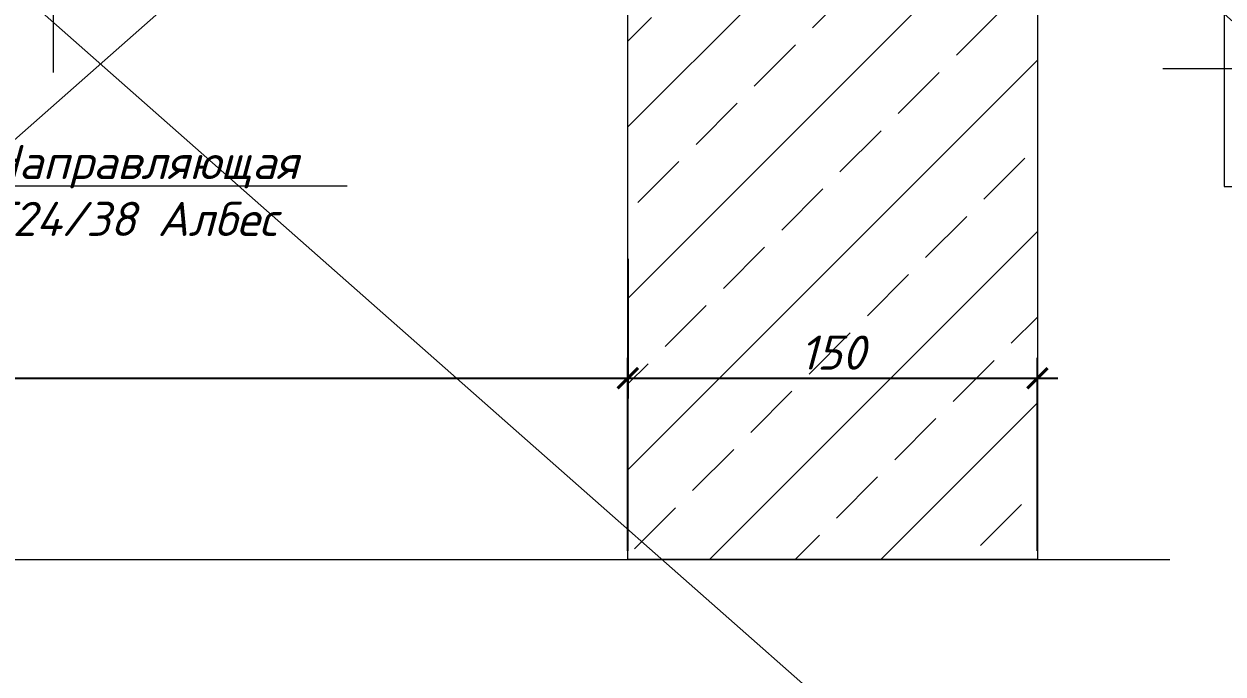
# Model space of a CAD drawing. Header units: millimetres. Extents: x -3689 to 3021565, y -698052 to -604547.
# Drawn here: x 2780488 to 2784881, y -689854 to -687474 of the extents above; entities that cross this region are included whole.
import ezdxf
from ezdxf import colors
from ezdxf.entities.mleader import LeaderData, LeaderLine
from ezdxf.enums import TextEntityAlignment as Align
from ezdxf.math import Vec2, Vec3

# ---------------------------------------------------------------- set-up
doc = ezdxf.new("R2010")
doc.units = ezdxf.units.MM
doc.header["$PDMODE"] = 35
doc.layers.get('0').update_dxf_attribs({"lineweight": 0})
doc.layers.get('Defpoints').update_dxf_attribs({"color": 4})
doc.styles.add('IP', font='isocpeur.ttf')
doc.styles.add('SPDS', font='isocpeui.ttf')
doc.dimstyles.new('м 50', dxfattribs={"dimscale": 50, "dimtxt": 2, "dimasz": 1.5, "dimexe": 1.5, "dimexo": 0.625, "dimtad": 1, "dimdec": 0, "dimtxsty": 'SPDS', "dimblk": 'ARCHTICK', "dimcen": 2.5, "dimdle": 1.5, "dimclrd": 256, "dimclre": 256, "dimclrt": 256, "dimadec": 0, "dimazin": 0, "dimtfac": 1, "dimtdec": 0, "dimtmove": 1, "dimatfit": 3, "dimldrblk": 'OPEN30', "dimfxl": 1, "dimarcsym": 0})

# ---------------------------------------------------------------- blocks, each defined once
blk = doc.blocks.new('_TagCircle')
at = {"color": 0, "linetype": 'ByBlock', "lineweight": -2, "transparency": 16777216}
blk.add_circle((0, 0), 4, dxfattribs=at)
at = {"color": 0, "transparency": 16777216}
blk.add_attdef('НОМЕРЯРЛЫКА', text='', height=3, dxfattribs=at).set_placement((0, -1.5), align=Align.CENTER)
blk = doc.blocks.new('_Open90')
at = {"color": 0, "linetype": 'ByBlock', "lineweight": -2}
for p, q in [((-0.5, 0.5), (0, 0)), ((0, 0), (-1, 0)), ((0, 0), (-0.5, -0.5))]:
    blk.add_line(p, q, dxfattribs=at)
blk = doc.blocks.new('*U680')
at = {"color": 0, "linetype": 'ByBlock', "lineweight": 18}
blk.add_lwpolyline([(2492.6, 1065.6), (2042.6, 1065.6), (2267.6, 1265.6), (2267.6, 632.8), (1088.5, 632.8)], dxfattribs=at)
at = {"color": 0, "linetype": 'ByBlock', "lineweight": 5, "style": 'IP'}
blk.add_attdef('LEVEL', text='', height=200, dxfattribs=at).set_placement((1677.6, 768.2), align=Align.MIDDLE_CENTER)
blk = doc.blocks.new('_ARCHTICK')
at = {"color": 0, "linetype": 'ByBlock', "const_width": 0.15}
blk.add_lwpolyline([(-0.5, -0.5), (0.5, 0.5)], dxfattribs=at)
blk = doc.blocks.new('*D692')
at = {"lineweight": -2, "transparency": 16777216}
for p, q in [((2776260.7, -688315.2), (2776260.7, -688846.2)), ((2782700.5, -688334.3), (2782700.5, -688846.2)), ((2776185.7, -688771.2), (2782775.5, -688771.2))]:
    blk.add_line(p, q, dxfattribs=at)
at = {"layer": 'Defpoints', "color": 0, "transparency": 16777216}
for p in [(2776260.7, -688284), (2782700.5, -688303), (2782700.5, -688771.2)]:
    blk.add_point(p, dxfattribs=at)
at = {"lineweight": -2, "transparency": 16777216, "xscale": 75, "yscale": 75, "zscale": 75, "rotation": 180}
blk.add_blockref('_ARCHTICK', (2776260.7, -688771.2), dxfattribs=at)
at = {"lineweight": -2, "transparency": 16777216, "xscale": 75, "yscale": 75, "zscale": 75}
blk.add_blockref('_ARCHTICK', (2782700.5, -688771.2), dxfattribs=at)
at = {"lineweight": -2, "transparency": 16777216, "insert": (2779480.6, -688677.4), "char_height": 125, "attachment_point": 5, "style": 'SPDS'}
blk.add_mtext('не более 2500 мм', dxfattribs=at)
blk = doc.blocks.new('_OPEN30')
at = {"color": 0, "linetype": 'ByBlock'}
for p, q in [((-1, 0.268), (0, 0)), ((0, 0), (-1, -0.268)), ((0, 0), (-1, 0))]:
    blk.add_line(p, q, dxfattribs=at)
blk = doc.blocks.new('*D703')
at = {"lineweight": -2, "transparency": 16777216}
for p, q in [((2782700.5, -689403.7), (2782700.5, -688696.2)), ((2784200.5, -689403.7), (2784200.5, -688696.2)), ((2782625.5, -688771.2), (2784275.5, -688771.2))]:
    blk.add_line(p, q, dxfattribs=at)
at = {"layer": 'Defpoints', "color": 0, "transparency": 16777216}
for p in [(2784200.5, -688771.2), (2782700.5, -689435), (2784200.5, -689435)]:
    blk.add_point(p, dxfattribs=at)
at = {"lineweight": -2, "transparency": 16777216, "xscale": 75, "yscale": 75, "zscale": 75, "rotation": 180}
blk.add_blockref('_ARCHTICK', (2782700.5, -688771.2), dxfattribs=at)
at = {"lineweight": -2, "transparency": 16777216, "xscale": 75, "yscale": 75, "zscale": 75}
blk.add_blockref('_ARCHTICK', (2784200.5, -688771.2), dxfattribs=at)
at = {"lineweight": -2, "transparency": 16777216, "insert": (2783450.5, -688677.5), "char_height": 125, "attachment_point": 5, "style": 'SPDS'}
blk.add_mtext('150', dxfattribs=at)

msp = doc.modelspace()

# ---------------------------------------------------------------- hatches: boundary and pattern name
h = msp.add_hatch()
h.set_pattern_fill('JIS_STN_2.5', color=256, scale=177.530148)
h.set_pattern_definition([(45, (2650488.17, -238219.34), (-313.83193, 313.83193), []), (45, (2650801.5, -238219.34), (-313.83193, 313.83193), [213.03618, -88.76507])])
h.paths.add_polyline_path([(2782700.4942, -683352.3723), (2784200.4942, -683352.3723), (2784200.4942, -689434.963), (2782700.4942, -689434.963)])

# ---------------------------------------------------------------- linework, layer by layer
at = {"color": 1}
msp.add_lwpolyline([(2789846.0718, -679612.4492), (2771690.3811, -695628.0696), (2789846.0718, -695628.0696), (2771690.3811, -679612.4492)], dxfattribs=at)
at = {"color": 7}
msp.add_lwpolyline([(2782700.4942, -683352.3723), (2784200.4942, -683352.3723), (2784200.4942, -689434.963), (2782700.4942, -689434.963)], close=True, dxfattribs=at)
at = {"linetype": 'Continuous'}
msp.add_lwpolyline([(2780595.6573, -686898.3985), (2780595.6573, -687199.8444), (2780492.6269, -687237.3444), (2780698.6877, -687312.3444), (2780595.6573, -687349.8444), (2780595.6573, -687652.4706)], dxfattribs=at)
msp.add_lwpolyline([(2774324.1551, -689434.963), (2779145.937, -689434.963), (2779295.937, -689847.0846), (2779595.937, -689022.8414), (2779745.937, -689434.963), (2784685.9462, -689434.963)])

# ---------------------------------------------------------------- block references
at = {"lineweight": 0, "xscale": -1}
msp.add_blockref('*U680', (2787152.6057, -688702.5844), dxfattribs=at)

# ---------------------------------------------------------------- dimensions: what is measured, and where the dimension line sits
at = {"lineweight": -2}
for base, p1, p2, text, picture, middle in [((2782700.4942, -688771.2186), (2776260.6986, -688283.9956), (2782700.4942, -688303.0482), 'не более 2500 мм', '*D692', (2779480.5964, -688677.4212)), ((2784200.4942, -688771.2186), (2782700.4942, -689434.963), (2784200.4942, -689434.963), '150', '*D703', (2783450.4942, -688677.4686))]:
    dim = msp.add_linear_dim(base=base, p1=p1, p2=p2, text=text, dimstyle='м 50', override={"dimtxt": 2.5}, dxfattribs=at)
    dim.commit()
    dim.dimension.update_dxf_attribs({"geometry": picture, "text_midpoint": middle})

# ---------------------------------------------------------------- leaders
ml = msp.add_multileader_block('Standard')
ml.set_content('_TagCircle', color=256, scale=100)
ml.set_attribute('НОМЕРЯРЛЫКА', 'В', width=0)
ml.set_leader_properties()
ml.set_arrow_properties(name='OPEN90')
ml.build(insert=Vec2(0, 0))
ml.multileader.update_dxf_attribs({"has_dogleg": 0, "text_left_attachment_type": 6, "text_right_attachment_type": 6, "dogleg_length": 0.36, "arrow_head_size": 25000, "scale": 100, "block_connection_type": 1})
ctx = ml.context
ctx.base_point, ctx.scale, ctx.char_height, ctx.arrow_head_size, ctx.landing_gap_size, ctx.plane_origin = Vec3(2796180.3732, -670168.5138), 100, 2.5, 25000, 10, Vec3(2798852.9859, -666863.2415)
ctx.left_attachment, ctx.right_attachment, ctx.attachment_type = 6, 6, 1
notes = []
notes.append((ctx, [(0, (1, 1, 0), (2796180.0132, -670168.5138), (1, 0), 0.36, [(0, [(2796180.3732, -666899.7685)], 0, [])])]))
ctx.block.insert = Vec3(2796180.3732, -670168.5138)
ml = msp.add_multileader_mtext('Standard')
ml.set_content('\\A1;\\pxt7;Направляющая\\PТ24/38 Албес', color=256, style='SPDS')
ml.set_leader_properties(color=256, linetype='ByLayer', lineweight=-1)
ml.build(insert=Vec2(0, 0))
ml.multileader.update_dxf_attribs({"text_left_attachment_type": 6, "text_right_attachment_type": 6, "dogleg_length": 50, "arrow_head_size": 125, "scale": 50})
ctx = ml.context
ctx.base_point, ctx.scale, ctx.char_height, ctx.arrow_head_size, ctx.landing_gap_size, ctx.plane_origin = Vec3(2780357.052, -688067.0651), 50, 125, 125, 1, Vec3(2783413.8063, -684200.4458)
ctx.left_attachment, ctx.right_attachment = 6, 6
notes.append((ctx, [(0, (1, 1, 0), (2780307.052, -688067.0651), (1, 0), 50, [(1, [(2779491.6988, -687379.1154), (2778007.1928, -687304.5618)], 0, [])])]))
ctx.mtext.insert, ctx.mtext.width, ctx.mtext.defined_height, ctx.mtext.flow_direction = Vec3(2780358.052, -687917.0651), 2360.20744, 738.4865, 5
ml = msp.add_multileader_mtext('Standard')
ml.set_content('\\A1;\\pxt7;Уголок \\PPL 19х24 Албес', color=256, style='SPDS')
ml.set_leader_properties(color=256, linetype='ByLayer', lineweight=-1)
ml.build(insert=Vec2(0, 0))
ml.multileader.update_dxf_attribs({"text_left_attachment_type": 6, "text_right_attachment_type": 6, "dogleg_length": 50, "arrow_head_size": 125, "scale": 50})
ctx = ml.context
ctx.base_point, ctx.scale, ctx.char_height, ctx.arrow_head_size, ctx.landing_gap_size, ctx.plane_origin = Vec3(2776645.6859, -688206.5154), 50, 125, 125, 1, Vec3(2781210.6479, -684200.4458)
ctx.left_attachment, ctx.right_attachment = 6, 6
notes.append((ctx, [(0, (1, 1, 0), (2776595.6859, -688206.5154), (1, 0), 50, [(1, [(2776334.5019, -687437.2169)], 0, [])])]))
ctx.mtext.insert, ctx.mtext.width, ctx.mtext.defined_height, ctx.mtext.flow_direction = Vec3(2776646.6859, -688056.5154), 2360.20744, 738.4865, 5
for ctx, leaders in notes:
    for number, flags, end, landing, length, lines in leaders:
        leader = LeaderData()
        leader.index, (leader.has_last_leader_line, leader.has_dogleg_vector, leader.attachment_direction) = number, flags
        leader.last_leader_point, leader.dogleg_vector, leader.dogleg_length = Vec3(end), Vec3(landing), length
        for number, points, colour, breaks in lines:
            line = LeaderLine()
            line.index, line.vertices, line.color, line.breaks = number, Vec3.list(points), colors.encode_raw_color(colour), breaks
            leader.lines.append(line)
        ctx.leaders.append(leader)

doc.saveas('drawing.dxf')
